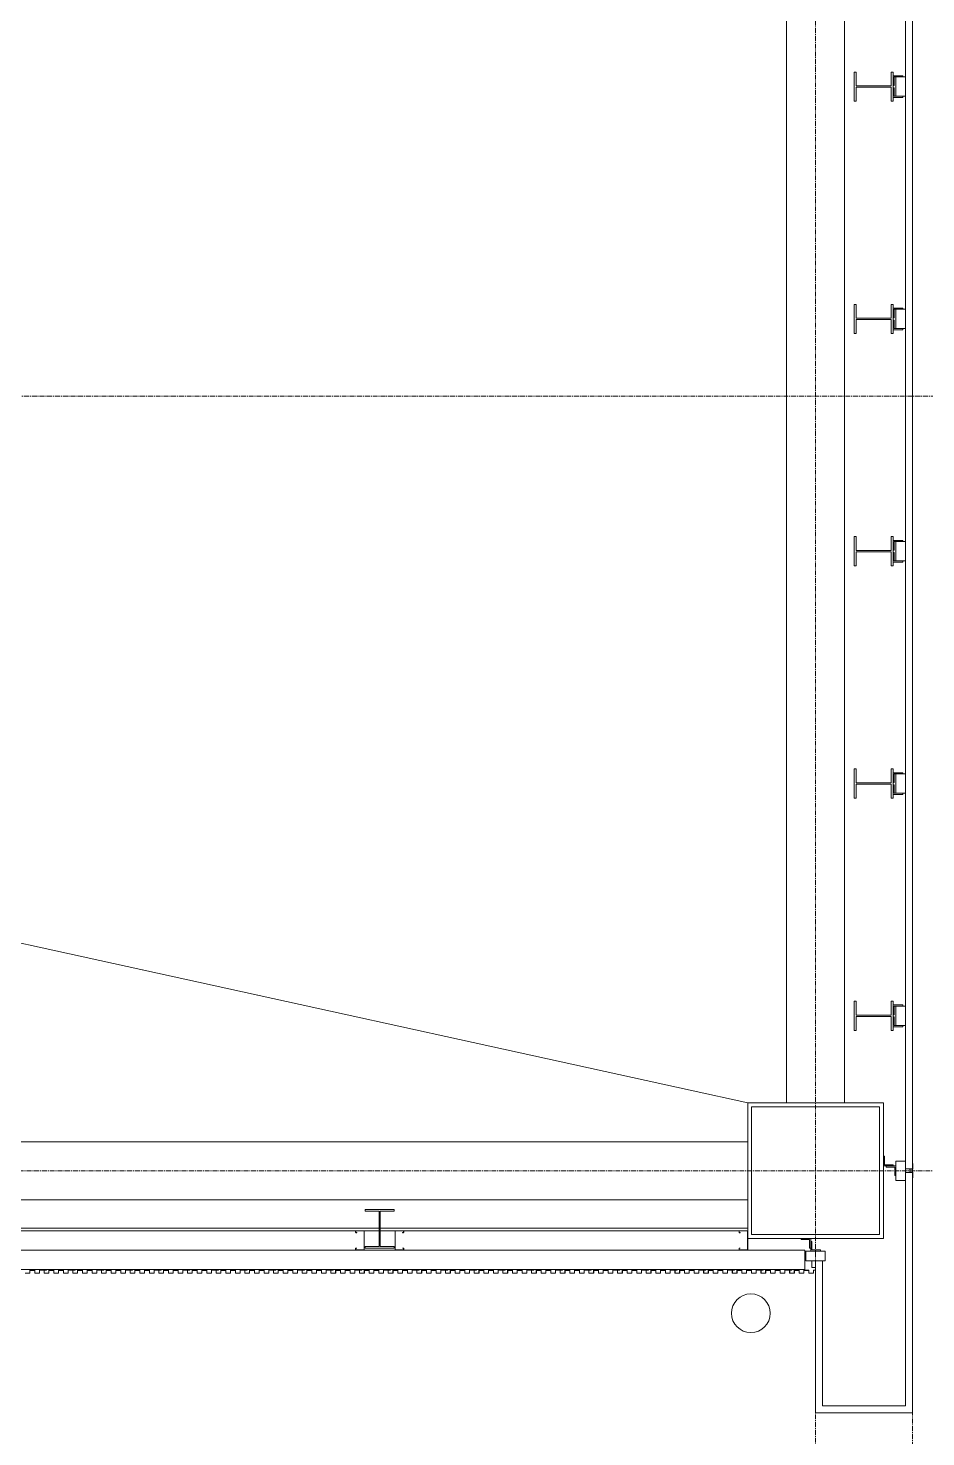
# Model space of a CAD drawing. Extents: x 73996 to 686888, y -9729 to 263202.
# Drawn here: x 503861 to 508495, y 171828 to 179104 of the extents above; entities that cross this region are included whole.
import ezdxf

# ---------------------------------------------------------------- set-up
doc = ezdxf.new("R2010")
doc.units = 0
doc.header["$LTSCALE"] = 20
doc.linetypes.add('Data Center Layout_L20$0$CENTER', pattern=[2, 1.25, -0.25, 0.25, -0.25])
for name, color, linetype, lineweight in [('Data Center Layout_L20$0$ARC', 252, 'Continuous', 0), ('Data Center Layout_L20$0$H-SIN', 252, 'Data Center Layout_L20$0$CENTER', 9), ('Data Center Layout_L20$0$K-SIN', 252, 'Data Center Layout_L20$0$CENTER', 9)]:
    doc.layers.add(name, color=color, linetype=linetype, lineweight=lineweight)

# ---------------------------------------------------------------- blocks, each defined once
blk = doc.blocks.new('Data Center Layout_L20$0$A$C80dc7663')
at = {"layer": 'Data Center Layout_L20$0$ARC'}
for p, q in [((549790.24, 147695.59), (549790.24, 140395.59)), ((550090.24, 147695.59), (550090.24, 140395.59)), ((550404.78, 138830.59), (550404.78, 147580.59)), ((517090.24, 147545.59), (549590.24, 140395.59)), ((550440.24, 138795.59), (550440.24, 147545.59)), ((541290.24, 140195.59), (549590.24, 140195.59)), ((541290.24, 139895.59), (549590.24, 139895.59)), ((549590.24, 139748.09), (541290.24, 139748.09)), ((549590.24, 139735.59), (541290.24, 139735.59)), ((549885.76, 139635.59), (541004.07, 139635.59)), ((549885.76, 139635.59), (549885.76, 139535.59)), ((549975.71, 138830.59), (549975.71, 139580.59)), ((549885.76, 139535.59), (541004.07, 139535.59)), ((549940.24, 139545.59), (549940.24, 138795.59)), ((549975.71, 138830.59), (550404.78, 138830.59)), ((549940.24, 138795.59), (550440.24, 138795.59))]:
    blk.add_line(p, q, dxfattribs=at)
for points in [[(550340.24, 145570.59), (550340.24, 145720.59), (550331.24, 145720.59), (550331.24, 145648.59), (550149.24, 145648.59), (550149.24, 145720.59), (550140.24, 145720.59), (550140.24, 145570.59), (550149.24, 145570.59), (550149.24, 145642.59), (550331.24, 145642.59), (550331.24, 145570.59)], [(550390.24, 145701.59), (550340.24, 145701.59), (550340.24, 145651.59), (550346.24, 145651.59), (550346.24, 145695.59), (550390.24, 145695.59)], [(550355.24, 145595.59), (550355.24, 145695.59), (550405.24, 145695.59), (550405.24, 145595.59)], [(550390.24, 145589.59), (550340.24, 145589.59), (550340.24, 145639.59), (550346.24, 145639.59), (550346.24, 145595.59), (550390.24, 145595.59)], [(550340.24, 144370.59), (550340.24, 144520.59), (550331.24, 144520.59), (550331.24, 144448.59), (550149.24, 144448.59), (550149.24, 144520.59), (550140.24, 144520.59), (550140.24, 144370.59), (550149.24, 144370.59), (550149.24, 144442.59), (550331.24, 144442.59), (550331.24, 144370.59)], [(550390.24, 144501.59), (550340.24, 144501.59), (550340.24, 144451.59), (550346.24, 144451.59), (550346.24, 144495.59), (550390.24, 144495.59)], [(550390.24, 144389.59), (550340.24, 144389.59), (550340.24, 144439.59), (550346.24, 144439.59), (550346.24, 144395.59), (550390.24, 144395.59)], [(550355.24, 144395.59), (550355.24, 144495.59), (550405.24, 144495.59), (550405.24, 144395.59)], [(550340.24, 143170.59), (550340.24, 143320.59), (550331.24, 143320.59), (550331.24, 143248.59), (550149.24, 143248.59), (550149.24, 143320.59), (550140.24, 143320.59), (550140.24, 143170.59), (550149.24, 143170.59), (550149.24, 143242.59), (550331.24, 143242.59), (550331.24, 143170.59)], [(550390.24, 143301.59), (550340.24, 143301.59), (550340.24, 143251.59), (550346.24, 143251.59), (550346.24, 143295.59), (550390.24, 143295.59)], [(550355.24, 143195.59), (550355.24, 143295.59), (550405.24, 143295.59), (550405.24, 143195.59)], [(550390.24, 143189.59), (550340.24, 143189.59), (550340.24, 143239.59), (550346.24, 143239.59), (550346.24, 143195.59), (550390.24, 143195.59)], [(550340.24, 141970.59), (550340.24, 142120.59), (550331.24, 142120.59), (550331.24, 142048.59), (550149.24, 142048.59), (550149.24, 142120.59), (550140.24, 142120.59), (550140.24, 141970.59), (550149.24, 141970.59), (550149.24, 142042.59), (550331.24, 142042.59), (550331.24, 141970.59)], [(550390.24, 142101.59), (550340.24, 142101.59), (550340.24, 142051.59), (550346.24, 142051.59), (550346.24, 142095.59), (550390.24, 142095.59)], [(550390.24, 141989.59), (550340.24, 141989.59), (550340.24, 142039.59), (550346.24, 142039.59), (550346.24, 141995.59), (550390.24, 141995.59)], [(550355.24, 141995.59), (550355.24, 142095.59), (550405.24, 142095.59), (550405.24, 141995.59)], [(550340.24, 140770.59), (550340.24, 140920.59), (550331.24, 140920.59), (550331.24, 140848.59), (550149.24, 140848.59), (550149.24, 140920.59), (550140.24, 140920.59), (550140.24, 140770.59), (550149.24, 140770.59), (550149.24, 140842.59), (550331.24, 140842.59), (550331.24, 140770.59)], [(550390.24, 140901.59), (550340.24, 140901.59), (550340.24, 140851.59), (550346.24, 140851.59), (550346.24, 140895.59), (550390.24, 140895.59)], [(550355.24, 140795.59), (550355.24, 140895.59), (550405.24, 140895.59), (550405.24, 140795.59)], [(550390.24, 140789.59), (550340.24, 140789.59), (550340.24, 140839.59), (550346.24, 140839.59), (550346.24, 140795.59), (550390.24, 140795.59)], [(549590.24, 139695.59), (549590.24, 140395.59), (550290.24, 140395.59), (550290.24, 139695.59)], [(549610.24, 139715.59), (549610.24, 140375.59), (550270.24, 140375.59), (550270.24, 139715.59)], [(550340.24, 140070.59), (550290.24, 140070.59), (550290.24, 140120.59), (550296.24, 140120.59), (550296.24, 140076.59), (550340.24, 140076.59)], [(550355.24, 140020.59), (550355.24, 140070.59), (550305.24, 140070.59), (550305.24, 140064.59), (550349.24, 140064.59), (550349.24, 140020.59)], [(550355.24, 139995.59), (550355.24, 140095.59), (550405.24, 140095.59), (550405.24, 139995.59)], [(550440.24, 140035.59), (550440.24, 140055.59), (550405.24, 140055.59), (550405.24, 140035.59)], [(547765.24, 139645.59), (547615.24, 139645.59), (547615.24, 139654.59), (547687.24, 139654.59), (547687.24, 139836.59), (547615.24, 139836.59), (547615.24, 139845.59), (547765.24, 139845.59), (547765.24, 139836.59), (547693.24, 139836.59), (547693.24, 139654.59), (547765.24, 139654.59)], [(549915.24, 139645.59), (549915.24, 139695.59), (549865.24, 139695.59), (549865.24, 139689.59), (549909.24, 139689.59), (549909.24, 139645.59)], [(549990.24, 139630.59), (549890.24, 139630.59), (549890.24, 139580.59), (549990.24, 139580.59)], [(549965.24, 139630.59), (549915.24, 139630.59), (549915.24, 139680.59), (549921.24, 139680.59), (549921.24, 139636.59), (549965.24, 139636.59)], [(549940.24, 139545.59), (549920.24, 139545.59), (549920.24, 139580.59), (549940.24, 139580.59)]]:
    blk.add_lwpolyline(points, close=True, dxfattribs=at)
blk.add_lwpolyline([(550442.24, 140008.09), (550442.24, 140038.09), (550426.24, 140038.09), (550426.24, 140053.09), (550442.24, 140053.09), (550442.24, 140083.09)], dxfattribs=at)
for points in [[(547571.69, 139726.39), (547567.29, 139726.39, -0.4142136), (547566.49, 139727.19), (547566.49, 139733.99, -0.4142136), (547567.29, 139734.79), (547609.09, 139734.79, -0.4142136), (547609.89, 139733.99), (547609.89, 139637.19, -0.4142136), (547609.09, 139636.39), (547567.29, 139636.39, -0.4142136), (547566.49, 139637.19), (547566.49, 139643.99, -0.4142136), (547567.29, 139644.79), (547571.69, 139644.79), (547571.69, 139645.59), (547567.29, 139645.59, 0.4142136), (547565.69, 139643.99), (547565.69, 139637.19, 0.4142136), (547567.29, 139635.59), (547609.09, 139635.59, 0.4142136), (547610.69, 139637.19), (547610.69, 139733.99, 0.4142136), (547609.09, 139735.59), (547567.29, 139735.59, 0.4142136), (547565.69, 139733.99), (547565.69, 139727.19, 0.4142136), (547567.29, 139725.59), (547571.69, 139725.59)], [(547808.8, 139726.39), (547813.2, 139726.39, 0.4142136), (547814, 139727.19), (547814, 139733.99, 0.4142136), (547813.2, 139734.79), (547771.4, 139734.79, 0.4142136), (547770.6, 139733.99), (547770.6, 139637.19, 0.4142136), (547771.4, 139636.39), (547813.2, 139636.39, 0.4142136), (547814, 139637.19), (547814, 139643.99, 0.4142136), (547813.2, 139644.79), (547808.8, 139644.79), (547808.8, 139645.59), (547813.2, 139645.59, -0.4142136), (547814.8, 139643.99), (547814.8, 139637.19, -0.4142136), (547813.2, 139635.59), (547771.4, 139635.59, -0.4142136), (547769.8, 139637.19), (547769.8, 139733.99, -0.4142136), (547771.4, 139735.59), (547813.2, 139735.59, -0.4142136), (547814.8, 139733.99), (547814.8, 139727.19, -0.4142136), (547813.2, 139725.59), (547808.8, 139725.59)], [(549551.24, 139726.39), (549546.84, 139726.39, -0.4142136), (549546.04, 139727.19), (549546.04, 139733.99, -0.4142136), (549546.84, 139734.79), (549588.64, 139734.79, -0.4142136), (549589.44, 139733.99), (549589.44, 139637.19, -0.4142136), (549588.64, 139636.39), (549546.84, 139636.39, -0.4142136), (549546.04, 139637.19), (549546.04, 139643.99, -0.4142136), (549546.84, 139644.79), (549551.24, 139644.79), (549551.24, 139645.59), (549546.84, 139645.59, 0.4142136), (549545.24, 139643.99), (549545.24, 139637.19, 0.4142136), (549546.84, 139635.59), (549588.64, 139635.59, 0.4142136), (549590.24, 139637.19), (549590.24, 139733.99, 0.4142136), (549588.64, 139735.59), (549546.84, 139735.59, 0.4142136), (549545.24, 139733.99), (549545.24, 139727.19, 0.4142136), (549546.84, 139725.59), (549551.24, 139725.59)]]:
    blk.add_lwpolyline(points, format="xyb", close=True, dxfattribs=at)
at = {"layer": 'Data Center Layout_L20$0$ARC', "linetype": 'Continuous'}
for points in [[(545961.25, 139532.11), (545968.24, 139534.61), (545968.07, 139535.08), (545961.11, 139532.59), (545933.74, 139532.59), (545933.74, 139516.59), (545909.94, 139516.59), (545909.94, 139531.09), (545884.14, 139531.09), (545884.14, 139516.59), (545860.34, 139516.59)], [(545859.84, 139516.09), (545884.64, 139516.09), (545884.64, 139530.59), (545909.44, 139530.59), (545909.44, 139516.09), (545934.24, 139516.09), (545934.24, 139532.09), (545961.31, 139532.09)]]:
    blk.add_lwpolyline(points, dxfattribs=at)
for points in [[(546109.25, 139532.11), (546116.24, 139534.61), (546116.07, 139535.08), (546109.11, 139532.59), (546081.74, 139532.59), (546081.74, 139516.59), (546057.94, 139516.59), (546057.94, 139531.09), (546032.14, 139531.09), (546032.14, 139516.59), (546008.34, 139516.59), (546008.34, 139531.09), (545982.54, 139531.09), (545982.54, 139516.59), (545958.74, 139516.59), (545958.74, 139531.59), (545968.24, 139531.59, 1), (545968.24, 139535.59), (545947.53, 139535.59), (545946.24, 139534.3), (545944.95, 139535.59), (545931.24, 139535.59), (545931.24, 139535.09), (545944.74, 139535.09), (545946.24, 139533.59), (545947.74, 139535.09), (545968.24, 139535.09, -1), (545968.24, 139532.09), (545958.24, 139532.09), (545958.24, 139516.09), (545983.04, 139516.09), (545983.04, 139530.59), (546007.84, 139530.59), (546007.84, 139516.09), (546032.64, 139516.09), (546032.64, 139530.59), (546057.44, 139530.59), (546057.44, 139516.09), (546082.24, 139516.09), (546082.24, 139532.09), (546109.31, 139532.09)], [(546257.25, 139532.11), (546264.24, 139534.61), (546264.07, 139535.08), (546257.11, 139532.59), (546229.74, 139532.59), (546229.74, 139516.59), (546205.94, 139516.59), (546205.94, 139531.09), (546180.14, 139531.09), (546180.14, 139516.59), (546156.34, 139516.59), (546156.34, 139531.09), (546130.54, 139531.09), (546130.54, 139516.59), (546106.74, 139516.59), (546106.74, 139531.59), (546116.24, 139531.59, 1), (546116.24, 139535.59), (546095.53, 139535.59), (546094.24, 139534.3), (546092.95, 139535.59), (546079.24, 139535.59), (546079.24, 139535.09), (546092.74, 139535.09), (546094.24, 139533.59), (546095.74, 139535.09), (546116.24, 139535.09, -1), (546116.24, 139532.09), (546106.24, 139532.09), (546106.24, 139516.09), (546131.04, 139516.09), (546131.04, 139530.59), (546155.84, 139530.59), (546155.84, 139516.09), (546180.64, 139516.09), (546180.64, 139530.59), (546205.44, 139530.59), (546205.44, 139516.09), (546230.24, 139516.09), (546230.24, 139532.09), (546257.31, 139532.09)], [(546405.25, 139532.11), (546412.24, 139534.61), (546412.07, 139535.08), (546405.11, 139532.59), (546377.74, 139532.59), (546377.74, 139516.59), (546353.94, 139516.59), (546353.94, 139531.09), (546328.14, 139531.09), (546328.14, 139516.59), (546304.34, 139516.59), (546304.34, 139531.09), (546278.54, 139531.09), (546278.54, 139516.59), (546254.74, 139516.59), (546254.74, 139531.59), (546264.24, 139531.59, 1), (546264.24, 139535.59), (546243.53, 139535.59), (546242.24, 139534.3), (546240.95, 139535.59), (546227.24, 139535.59), (546227.24, 139535.09), (546240.74, 139535.09), (546242.24, 139533.59), (546243.74, 139535.09), (546264.24, 139535.09, -1), (546264.24, 139532.09), (546254.24, 139532.09), (546254.24, 139516.09), (546279.04, 139516.09), (546279.04, 139530.59), (546303.84, 139530.59), (546303.84, 139516.09), (546328.64, 139516.09), (546328.64, 139530.59), (546353.44, 139530.59), (546353.44, 139516.09), (546378.24, 139516.09), (546378.24, 139532.09), (546405.31, 139532.09)], [(546553.25, 139532.11), (546560.24, 139534.61), (546560.07, 139535.08), (546553.11, 139532.59), (546525.74, 139532.59), (546525.74, 139516.59), (546501.94, 139516.59), (546501.94, 139531.09), (546476.14, 139531.09), (546476.14, 139516.59), (546452.34, 139516.59), (546452.34, 139531.09), (546426.54, 139531.09), (546426.54, 139516.59), (546402.74, 139516.59), (546402.74, 139531.59), (546412.24, 139531.59, 1), (546412.24, 139535.59), (546391.53, 139535.59), (546390.24, 139534.3), (546388.95, 139535.59), (546375.24, 139535.59), (546375.24, 139535.09), (546388.74, 139535.09), (546390.24, 139533.59), (546391.74, 139535.09), (546412.24, 139535.09, -1), (546412.24, 139532.09), (546402.24, 139532.09), (546402.24, 139516.09), (546427.04, 139516.09), (546427.04, 139530.59), (546451.84, 139530.59), (546451.84, 139516.09), (546476.64, 139516.09), (546476.64, 139530.59), (546501.44, 139530.59), (546501.44, 139516.09), (546526.24, 139516.09), (546526.24, 139532.09), (546553.31, 139532.09)], [(546701.25, 139532.11), (546708.24, 139534.61), (546708.07, 139535.08), (546701.11, 139532.59), (546673.74, 139532.59), (546673.74, 139516.59), (546649.94, 139516.59), (546649.94, 139531.09), (546624.14, 139531.09), (546624.14, 139516.59), (546600.34, 139516.59), (546600.34, 139531.09), (546574.54, 139531.09), (546574.54, 139516.59), (546550.74, 139516.59), (546550.74, 139531.59), (546560.24, 139531.59, 1), (546560.24, 139535.59), (546539.53, 139535.59), (546538.24, 139534.3), (546536.95, 139535.59), (546523.24, 139535.59), (546523.24, 139535.09), (546536.74, 139535.09), (546538.24, 139533.59), (546539.74, 139535.09), (546560.24, 139535.09, -1), (546560.24, 139532.09), (546550.24, 139532.09), (546550.24, 139516.09), (546575.04, 139516.09), (546575.04, 139530.59), (546599.84, 139530.59), (546599.84, 139516.09), (546624.64, 139516.09), (546624.64, 139530.59), (546649.44, 139530.59), (546649.44, 139516.09), (546674.24, 139516.09), (546674.24, 139532.09), (546701.31, 139532.09)], [(546849.25, 139532.11), (546856.24, 139534.61), (546856.07, 139535.08), (546849.11, 139532.59), (546821.74, 139532.59), (546821.74, 139516.59), (546797.94, 139516.59), (546797.94, 139531.09), (546772.14, 139531.09), (546772.14, 139516.59), (546748.34, 139516.59), (546748.34, 139531.09), (546722.54, 139531.09), (546722.54, 139516.59), (546698.74, 139516.59), (546698.74, 139531.59), (546708.24, 139531.59, 1), (546708.24, 139535.59), (546687.53, 139535.59), (546686.24, 139534.3), (546684.95, 139535.59), (546671.24, 139535.59), (546671.24, 139535.09), (546684.74, 139535.09), (546686.24, 139533.59), (546687.74, 139535.09), (546708.24, 139535.09, -1), (546708.24, 139532.09), (546698.24, 139532.09), (546698.24, 139516.09), (546723.04, 139516.09), (546723.04, 139530.59), (546747.84, 139530.59), (546747.84, 139516.09), (546772.64, 139516.09), (546772.64, 139530.59), (546797.44, 139530.59), (546797.44, 139516.09), (546822.24, 139516.09), (546822.24, 139532.09), (546849.31, 139532.09)], [(546997.25, 139532.11), (547004.24, 139534.61), (547004.07, 139535.08), (546997.11, 139532.59), (546969.74, 139532.59), (546969.74, 139516.59), (546945.94, 139516.59), (546945.94, 139531.09), (546920.14, 139531.09), (546920.14, 139516.59), (546896.34, 139516.59), (546896.34, 139531.09), (546870.54, 139531.09), (546870.54, 139516.59), (546846.74, 139516.59), (546846.74, 139531.59), (546856.24, 139531.59, 1), (546856.24, 139535.59), (546835.53, 139535.59), (546834.24, 139534.3), (546832.95, 139535.59), (546819.24, 139535.59), (546819.24, 139535.09), (546832.74, 139535.09), (546834.24, 139533.59), (546835.74, 139535.09), (546856.24, 139535.09, -1), (546856.24, 139532.09), (546846.24, 139532.09), (546846.24, 139516.09), (546871.04, 139516.09), (546871.04, 139530.59), (546895.84, 139530.59), (546895.84, 139516.09), (546920.64, 139516.09), (546920.64, 139530.59), (546945.44, 139530.59), (546945.44, 139516.09), (546970.24, 139516.09), (546970.24, 139532.09), (546997.31, 139532.09)], [(547145.25, 139532.11), (547152.24, 139534.61), (547152.07, 139535.08), (547145.11, 139532.59), (547117.74, 139532.59), (547117.74, 139516.59), (547093.94, 139516.59), (547093.94, 139531.09), (547068.14, 139531.09), (547068.14, 139516.59), (547044.34, 139516.59), (547044.34, 139531.09), (547018.54, 139531.09), (547018.54, 139516.59), (546994.74, 139516.59), (546994.74, 139531.59), (547004.24, 139531.59, 1), (547004.24, 139535.59), (546983.53, 139535.59), (546982.24, 139534.3), (546980.95, 139535.59), (546967.24, 139535.59), (546967.24, 139535.09), (546980.74, 139535.09), (546982.24, 139533.59), (546983.74, 139535.09), (547004.24, 139535.09, -1), (547004.24, 139532.09), (546994.24, 139532.09), (546994.24, 139516.09), (547019.04, 139516.09), (547019.04, 139530.59), (547043.84, 139530.59), (547043.84, 139516.09), (547068.64, 139516.09), (547068.64, 139530.59), (547093.44, 139530.59), (547093.44, 139516.09), (547118.24, 139516.09), (547118.24, 139532.09), (547145.31, 139532.09)], [(547293.25, 139532.11), (547300.24, 139534.61), (547300.07, 139535.08), (547293.11, 139532.59), (547265.74, 139532.59), (547265.74, 139516.59), (547241.94, 139516.59), (547241.94, 139531.09), (547216.14, 139531.09), (547216.14, 139516.59), (547192.34, 139516.59), (547192.34, 139531.09), (547166.54, 139531.09), (547166.54, 139516.59), (547142.74, 139516.59), (547142.74, 139531.59), (547152.24, 139531.59, 1), (547152.24, 139535.59), (547131.53, 139535.59), (547130.24, 139534.3), (547128.95, 139535.59), (547115.24, 139535.59), (547115.24, 139535.09), (547128.74, 139535.09), (547130.24, 139533.59), (547131.74, 139535.09), (547152.24, 139535.09, -1), (547152.24, 139532.09), (547142.24, 139532.09), (547142.24, 139516.09), (547167.04, 139516.09), (547167.04, 139530.59), (547191.84, 139530.59), (547191.84, 139516.09), (547216.64, 139516.09), (547216.64, 139530.59), (547241.44, 139530.59), (547241.44, 139516.09), (547266.24, 139516.09), (547266.24, 139532.09), (547293.31, 139532.09)], [(547441.25, 139532.11), (547448.24, 139534.61), (547448.07, 139535.08), (547441.11, 139532.59), (547413.74, 139532.59), (547413.74, 139516.59), (547389.94, 139516.59), (547389.94, 139531.09), (547364.14, 139531.09), (547364.14, 139516.59), (547340.34, 139516.59), (547340.34, 139531.09), (547314.54, 139531.09), (547314.54, 139516.59), (547290.74, 139516.59), (547290.74, 139531.59), (547300.24, 139531.59, 1), (547300.24, 139535.59), (547279.53, 139535.59), (547278.24, 139534.3), (547276.95, 139535.59), (547263.24, 139535.59), (547263.24, 139535.09), (547276.74, 139535.09), (547278.24, 139533.59), (547279.74, 139535.09), (547300.24, 139535.09, -1), (547300.24, 139532.09), (547290.24, 139532.09), (547290.24, 139516.09), (547315.04, 139516.09), (547315.04, 139530.59), (547339.84, 139530.59), (547339.84, 139516.09), (547364.64, 139516.09), (547364.64, 139530.59), (547389.44, 139530.59), (547389.44, 139516.09), (547414.24, 139516.09), (547414.24, 139532.09), (547441.31, 139532.09)], [(547589.25, 139532.11), (547596.24, 139534.61), (547596.07, 139535.08), (547589.11, 139532.59), (547561.74, 139532.59), (547561.74, 139516.59), (547537.94, 139516.59), (547537.94, 139531.09), (547512.14, 139531.09), (547512.14, 139516.59), (547488.34, 139516.59), (547488.34, 139531.09), (547462.54, 139531.09), (547462.54, 139516.59), (547438.74, 139516.59), (547438.74, 139531.59), (547448.24, 139531.59, 1), (547448.24, 139535.59), (547427.53, 139535.59), (547426.24, 139534.3), (547424.95, 139535.59), (547411.24, 139535.59), (547411.24, 139535.09), (547424.74, 139535.09), (547426.24, 139533.59), (547427.74, 139535.09), (547448.24, 139535.09, -1), (547448.24, 139532.09), (547438.24, 139532.09), (547438.24, 139516.09), (547463.04, 139516.09), (547463.04, 139530.59), (547487.84, 139530.59), (547487.84, 139516.09), (547512.64, 139516.09), (547512.64, 139530.59), (547537.44, 139530.59), (547537.44, 139516.09), (547562.24, 139516.09), (547562.24, 139532.09), (547589.31, 139532.09)], [(547737.25, 139532.11), (547744.24, 139534.61), (547744.07, 139535.08), (547737.11, 139532.59), (547709.74, 139532.59), (547709.74, 139516.59), (547685.94, 139516.59), (547685.94, 139531.09), (547660.14, 139531.09), (547660.14, 139516.59), (547636.34, 139516.59), (547636.34, 139531.09), (547610.54, 139531.09), (547610.54, 139516.59), (547586.74, 139516.59), (547586.74, 139531.59), (547596.24, 139531.59, 1), (547596.24, 139535.59), (547575.53, 139535.59), (547574.24, 139534.3), (547572.95, 139535.59), (547559.24, 139535.59), (547559.24, 139535.09), (547572.74, 139535.09), (547574.24, 139533.59), (547575.74, 139535.09), (547596.24, 139535.09, -1), (547596.24, 139532.09), (547586.24, 139532.09), (547586.24, 139516.09), (547611.04, 139516.09), (547611.04, 139530.59), (547635.84, 139530.59), (547635.84, 139516.09), (547660.64, 139516.09), (547660.64, 139530.59), (547685.44, 139530.59), (547685.44, 139516.09), (547710.24, 139516.09), (547710.24, 139532.09), (547737.31, 139532.09)], [(547885.25, 139532.11), (547892.24, 139534.61), (547892.07, 139535.08), (547885.11, 139532.59), (547857.74, 139532.59), (547857.74, 139516.59), (547833.94, 139516.59), (547833.94, 139531.09), (547808.14, 139531.09), (547808.14, 139516.59), (547784.34, 139516.59), (547784.34, 139531.09), (547758.54, 139531.09), (547758.54, 139516.59), (547734.74, 139516.59), (547734.74, 139531.59), (547744.24, 139531.59, 1), (547744.24, 139535.59), (547723.53, 139535.59), (547722.24, 139534.3), (547720.95, 139535.59), (547707.24, 139535.59), (547707.24, 139535.09), (547720.74, 139535.09), (547722.24, 139533.59), (547723.74, 139535.09), (547744.24, 139535.09, -1), (547744.24, 139532.09), (547734.24, 139532.09), (547734.24, 139516.09), (547759.04, 139516.09), (547759.04, 139530.59), (547783.84, 139530.59), (547783.84, 139516.09), (547808.64, 139516.09), (547808.64, 139530.59), (547833.44, 139530.59), (547833.44, 139516.09), (547858.24, 139516.09), (547858.24, 139532.09), (547885.31, 139532.09)], [(548033.25, 139532.11), (548040.24, 139534.61), (548040.07, 139535.08), (548033.11, 139532.59), (548005.74, 139532.59), (548005.74, 139516.59), (547981.94, 139516.59), (547981.94, 139531.09), (547956.14, 139531.09), (547956.14, 139516.59), (547932.34, 139516.59), (547932.34, 139531.09), (547906.54, 139531.09), (547906.54, 139516.59), (547882.74, 139516.59), (547882.74, 139531.59), (547892.24, 139531.59, 1), (547892.24, 139535.59), (547871.53, 139535.59), (547870.24, 139534.3), (547868.95, 139535.59), (547855.24, 139535.59), (547855.24, 139535.09), (547868.74, 139535.09), (547870.24, 139533.59), (547871.74, 139535.09), (547892.24, 139535.09, -1), (547892.24, 139532.09), (547882.24, 139532.09), (547882.24, 139516.09), (547907.04, 139516.09), (547907.04, 139530.59), (547931.84, 139530.59), (547931.84, 139516.09), (547956.64, 139516.09), (547956.64, 139530.59), (547981.44, 139530.59), (547981.44, 139516.09), (548006.24, 139516.09), (548006.24, 139532.09), (548033.31, 139532.09)], [(548181.25, 139532.11), (548188.24, 139534.61), (548188.07, 139535.08), (548181.11, 139532.59), (548153.74, 139532.59), (548153.74, 139516.59), (548129.94, 139516.59), (548129.94, 139531.09), (548104.14, 139531.09), (548104.14, 139516.59), (548080.34, 139516.59), (548080.34, 139531.09), (548054.54, 139531.09), (548054.54, 139516.59), (548030.74, 139516.59), (548030.74, 139531.59), (548040.24, 139531.59, 1), (548040.24, 139535.59), (548019.53, 139535.59), (548018.24, 139534.3), (548016.95, 139535.59), (548003.24, 139535.59), (548003.24, 139535.09), (548016.74, 139535.09), (548018.24, 139533.59), (548019.74, 139535.09), (548040.24, 139535.09, -1), (548040.24, 139532.09), (548030.24, 139532.09), (548030.24, 139516.09), (548055.04, 139516.09), (548055.04, 139530.59), (548079.84, 139530.59), (548079.84, 139516.09), (548104.64, 139516.09), (548104.64, 139530.59), (548129.44, 139530.59), (548129.44, 139516.09), (548154.24, 139516.09), (548154.24, 139532.09), (548181.31, 139532.09)], [(548329.25, 139532.11), (548336.24, 139534.61), (548336.07, 139535.08), (548329.11, 139532.59), (548301.74, 139532.59), (548301.74, 139516.59), (548277.94, 139516.59), (548277.94, 139531.09), (548252.14, 139531.09), (548252.14, 139516.59), (548228.34, 139516.59), (548228.34, 139531.09), (548202.54, 139531.09), (548202.54, 139516.59), (548178.74, 139516.59), (548178.74, 139531.59), (548188.24, 139531.59, 1), (548188.24, 139535.59), (548167.53, 139535.59), (548166.24, 139534.3), (548164.95, 139535.59), (548151.24, 139535.59), (548151.24, 139535.09), (548164.74, 139535.09), (548166.24, 139533.59), (548167.74, 139535.09), (548188.24, 139535.09, -1), (548188.24, 139532.09), (548178.24, 139532.09), (548178.24, 139516.09), (548203.04, 139516.09), (548203.04, 139530.59), (548227.84, 139530.59), (548227.84, 139516.09), (548252.64, 139516.09), (548252.64, 139530.59), (548277.44, 139530.59), (548277.44, 139516.09), (548302.24, 139516.09), (548302.24, 139532.09), (548329.31, 139532.09)], [(548477.25, 139532.11), (548484.24, 139534.61), (548484.07, 139535.08), (548477.11, 139532.59), (548449.74, 139532.59), (548449.74, 139516.59), (548425.94, 139516.59), (548425.94, 139531.09), (548400.14, 139531.09), (548400.14, 139516.59), (548376.34, 139516.59), (548376.34, 139531.09), (548350.54, 139531.09), (548350.54, 139516.59), (548326.74, 139516.59), (548326.74, 139531.59), (548336.24, 139531.59, 1), (548336.24, 139535.59), (548315.53, 139535.59), (548314.24, 139534.3), (548312.95, 139535.59), (548299.24, 139535.59), (548299.24, 139535.09), (548312.74, 139535.09), (548314.24, 139533.59), (548315.74, 139535.09), (548336.24, 139535.09, -1), (548336.24, 139532.09), (548326.24, 139532.09), (548326.24, 139516.09), (548351.04, 139516.09), (548351.04, 139530.59), (548375.84, 139530.59), (548375.84, 139516.09), (548400.64, 139516.09), (548400.64, 139530.59), (548425.44, 139530.59), (548425.44, 139516.09), (548450.24, 139516.09), (548450.24, 139532.09), (548477.31, 139532.09)], [(548625.25, 139532.11), (548632.24, 139534.61), (548632.07, 139535.08), (548625.11, 139532.59), (548597.74, 139532.59), (548597.74, 139516.59), (548573.94, 139516.59), (548573.94, 139531.09), (548548.14, 139531.09), (548548.14, 139516.59), (548524.34, 139516.59), (548524.34, 139531.09), (548498.54, 139531.09), (548498.54, 139516.59), (548474.74, 139516.59), (548474.74, 139531.59), (548484.24, 139531.59, 1), (548484.24, 139535.59), (548463.53, 139535.59), (548462.24, 139534.3), (548460.95, 139535.59), (548447.24, 139535.59), (548447.24, 139535.09), (548460.74, 139535.09), (548462.24, 139533.59), (548463.74, 139535.09), (548484.24, 139535.09, -1), (548484.24, 139532.09), (548474.24, 139532.09), (548474.24, 139516.09), (548499.04, 139516.09), (548499.04, 139530.59), (548523.84, 139530.59), (548523.84, 139516.09), (548548.64, 139516.09), (548548.64, 139530.59), (548573.44, 139530.59), (548573.44, 139516.09), (548598.24, 139516.09), (548598.24, 139532.09), (548625.31, 139532.09)], [(548773.25, 139532.11), (548780.24, 139534.61), (548780.07, 139535.08), (548773.11, 139532.59), (548745.74, 139532.59), (548745.74, 139516.59), (548721.94, 139516.59), (548721.94, 139531.09), (548696.14, 139531.09), (548696.14, 139516.59), (548672.34, 139516.59), (548672.34, 139531.09), (548646.54, 139531.09), (548646.54, 139516.59), (548622.74, 139516.59), (548622.74, 139531.59), (548632.24, 139531.59, 1), (548632.24, 139535.59), (548611.53, 139535.59), (548610.24, 139534.3), (548608.95, 139535.59), (548595.24, 139535.59), (548595.24, 139535.09), (548608.74, 139535.09), (548610.24, 139533.59), (548611.74, 139535.09), (548632.24, 139535.09, -1), (548632.24, 139532.09), (548622.24, 139532.09), (548622.24, 139516.09), (548647.04, 139516.09), (548647.04, 139530.59), (548671.84, 139530.59), (548671.84, 139516.09), (548696.64, 139516.09), (548696.64, 139530.59), (548721.44, 139530.59), (548721.44, 139516.09), (548746.24, 139516.09), (548746.24, 139532.09), (548773.31, 139532.09)], [(548921.25, 139532.11), (548928.24, 139534.61), (548928.07, 139535.08), (548921.11, 139532.59), (548893.74, 139532.59), (548893.74, 139516.59), (548869.94, 139516.59), (548869.94, 139531.09), (548844.14, 139531.09), (548844.14, 139516.59), (548820.34, 139516.59), (548820.34, 139531.09), (548794.54, 139531.09), (548794.54, 139516.59), (548770.74, 139516.59), (548770.74, 139531.59), (548780.24, 139531.59, 1), (548780.24, 139535.59), (548759.53, 139535.59), (548758.24, 139534.3), (548756.95, 139535.59), (548743.24, 139535.59), (548743.24, 139535.09), (548756.74, 139535.09), (548758.24, 139533.59), (548759.74, 139535.09), (548780.24, 139535.09, -1), (548780.24, 139532.09), (548770.24, 139532.09), (548770.24, 139516.09), (548795.04, 139516.09), (548795.04, 139530.59), (548819.84, 139530.59), (548819.84, 139516.09), (548844.64, 139516.09), (548844.64, 139530.59), (548869.44, 139530.59), (548869.44, 139516.09), (548894.24, 139516.09), (548894.24, 139532.09), (548921.31, 139532.09)], [(549069.25, 139532.11), (549076.24, 139534.61), (549076.07, 139535.08), (549069.11, 139532.59), (549041.74, 139532.59), (549041.74, 139516.59), (549017.94, 139516.59), (549017.94, 139531.09), (548992.14, 139531.09), (548992.14, 139516.59), (548968.34, 139516.59), (548968.34, 139531.09), (548942.54, 139531.09), (548942.54, 139516.59), (548918.74, 139516.59), (548918.74, 139531.59), (548928.24, 139531.59, 1), (548928.24, 139535.59), (548907.53, 139535.59), (548906.24, 139534.3), (548904.95, 139535.59), (548891.24, 139535.59), (548891.24, 139535.09), (548904.74, 139535.09), (548906.24, 139533.59), (548907.74, 139535.09), (548928.24, 139535.09, -1), (548928.24, 139532.09), (548918.24, 139532.09), (548918.24, 139516.09), (548943.04, 139516.09), (548943.04, 139530.59), (548967.84, 139530.59), (548967.84, 139516.09), (548992.64, 139516.09), (548992.64, 139530.59), (549017.44, 139530.59), (549017.44, 139516.09), (549042.24, 139516.09), (549042.24, 139532.09), (549069.31, 139532.09)], [(549217.25, 139532.11), (549224.24, 139534.61), (549224.07, 139535.08), (549217.11, 139532.59), (549189.74, 139532.59), (549189.74, 139516.59), (549165.94, 139516.59), (549165.94, 139531.09), (549140.14, 139531.09), (549140.14, 139516.59), (549116.34, 139516.59), (549116.34, 139531.09), (549090.54, 139531.09), (549090.54, 139516.59), (549066.74, 139516.59), (549066.74, 139531.59), (549076.24, 139531.59, 1), (549076.24, 139535.59), (549055.53, 139535.59), (549054.24, 139534.3), (549052.95, 139535.59), (549039.24, 139535.59), (549039.24, 139535.09), (549052.74, 139535.09), (549054.24, 139533.59), (549055.74, 139535.09), (549076.24, 139535.09, -1), (549076.24, 139532.09), (549066.24, 139532.09), (549066.24, 139516.09), (549091.04, 139516.09), (549091.04, 139530.59), (549115.84, 139530.59), (549115.84, 139516.09), (549140.64, 139516.09), (549140.64, 139530.59), (549165.44, 139530.59), (549165.44, 139516.09), (549190.24, 139516.09), (549190.24, 139532.09), (549217.31, 139532.09)], [(549365.25, 139532.11), (549372.24, 139534.61), (549372.07, 139535.08), (549365.11, 139532.59), (549337.74, 139532.59), (549337.74, 139516.59), (549313.94, 139516.59), (549313.94, 139531.09), (549288.14, 139531.09), (549288.14, 139516.59), (549264.34, 139516.59), (549264.34, 139531.09), (549238.54, 139531.09), (549238.54, 139516.59), (549214.74, 139516.59), (549214.74, 139531.59), (549224.24, 139531.59, 1), (549224.24, 139535.59), (549203.53, 139535.59), (549202.24, 139534.3), (549200.95, 139535.59), (549187.24, 139535.59), (549187.24, 139535.09), (549200.74, 139535.09), (549202.24, 139533.59), (549203.74, 139535.09), (549224.24, 139535.09, -1), (549224.24, 139532.09), (549214.24, 139532.09), (549214.24, 139516.09), (549239.04, 139516.09), (549239.04, 139530.59), (549263.84, 139530.59), (549263.84, 139516.09), (549288.64, 139516.09), (549288.64, 139530.59), (549313.44, 139530.59), (549313.44, 139516.09), (549338.24, 139516.09), (549338.24, 139532.09), (549365.31, 139532.09)], [(549513.25, 139532.11), (549520.24, 139534.61), (549520.07, 139535.08), (549513.11, 139532.59), (549485.74, 139532.59), (549485.74, 139516.59), (549461.94, 139516.59), (549461.94, 139531.09), (549436.14, 139531.09), (549436.14, 139516.59), (549412.34, 139516.59), (549412.34, 139531.09), (549386.54, 139531.09), (549386.54, 139516.59), (549362.74, 139516.59), (549362.74, 139531.59), (549372.24, 139531.59, 1), (549372.24, 139535.59), (549351.53, 139535.59), (549350.24, 139534.3), (549348.95, 139535.59), (549335.24, 139535.59), (549335.24, 139535.09), (549348.74, 139535.09), (549350.24, 139533.59), (549351.74, 139535.09), (549372.24, 139535.09, -1), (549372.24, 139532.09), (549362.24, 139532.09), (549362.24, 139516.09), (549387.04, 139516.09), (549387.04, 139530.59), (549411.84, 139530.59), (549411.84, 139516.09), (549436.64, 139516.09), (549436.64, 139530.59), (549461.44, 139530.59), (549461.44, 139516.09), (549486.24, 139516.09), (549486.24, 139532.09), (549513.31, 139532.09)], [(549661.25, 139532.11), (549668.24, 139534.61), (549668.07, 139535.08), (549661.11, 139532.59), (549633.74, 139532.59), (549633.74, 139516.59), (549609.94, 139516.59), (549609.94, 139531.09), (549584.14, 139531.09), (549584.14, 139516.59), (549560.34, 139516.59), (549560.34, 139531.09), (549534.54, 139531.09), (549534.54, 139516.59), (549510.74, 139516.59), (549510.74, 139531.59), (549520.24, 139531.59, 1), (549520.24, 139535.59), (549499.53, 139535.59), (549498.24, 139534.3), (549496.95, 139535.59), (549483.24, 139535.59), (549483.24, 139535.09), (549496.74, 139535.09), (549498.24, 139533.59), (549499.74, 139535.09), (549520.24, 139535.09, -1), (549520.24, 139532.09), (549510.24, 139532.09), (549510.24, 139516.09), (549535.04, 139516.09), (549535.04, 139530.59), (549559.84, 139530.59), (549559.84, 139516.09), (549584.64, 139516.09), (549584.64, 139530.59), (549609.44, 139530.59), (549609.44, 139516.09), (549634.24, 139516.09), (549634.24, 139532.09), (549661.31, 139532.09)], [(549809.25, 139532.11), (549816.24, 139534.61), (549816.07, 139535.08), (549809.11, 139532.59), (549781.74, 139532.59), (549781.74, 139516.59), (549757.94, 139516.59), (549757.94, 139531.09), (549732.14, 139531.09), (549732.14, 139516.59), (549708.34, 139516.59), (549708.34, 139531.09), (549682.54, 139531.09), (549682.54, 139516.59), (549658.74, 139516.59), (549658.74, 139531.59), (549668.24, 139531.59, 1), (549668.24, 139535.59), (549647.53, 139535.59), (549646.24, 139534.3), (549644.95, 139535.59), (549631.24, 139535.59), (549631.24, 139535.09), (549644.74, 139535.09), (549646.24, 139533.59), (549647.74, 139535.09), (549668.24, 139535.09, -1), (549668.24, 139532.09), (549658.24, 139532.09), (549658.24, 139516.09), (549683.04, 139516.09), (549683.04, 139530.59), (549707.84, 139530.59), (549707.84, 139516.09), (549732.64, 139516.09), (549732.64, 139530.59), (549757.44, 139530.59), (549757.44, 139516.09), (549782.24, 139516.09), (549782.24, 139532.09), (549809.31, 139532.09)], [(549940.24, 139532.59), (549929.74, 139532.59), (549929.74, 139516.59), (549905.94, 139516.59), (549905.94, 139531.09), (549880.14, 139531.09), (549880.14, 139516.59), (549856.34, 139516.59), (549856.34, 139531.09), (549830.54, 139531.09), (549830.54, 139516.59), (549806.74, 139516.59), (549806.74, 139531.59), (549816.24, 139531.59, 1), (549816.24, 139535.59), (549795.53, 139535.59), (549794.24, 139534.3), (549792.95, 139535.59), (549779.24, 139535.59), (549779.24, 139535.09), (549792.74, 139535.09), (549794.24, 139533.59), (549795.74, 139535.09), (549816.24, 139535.09, -1), (549816.24, 139532.09), (549806.24, 139532.09), (549806.24, 139516.09), (549831.04, 139516.09), (549831.04, 139530.59), (549855.84, 139530.59), (549855.84, 139516.09), (549880.64, 139516.09), (549880.64, 139530.59), (549905.44, 139530.59), (549905.44, 139516.09), (549930.24, 139516.09), (549930.24, 139532.09), (549940.24, 139532.09)]]:
    blk.add_lwpolyline(points, format="xyb", dxfattribs=at)
at = {"layer": 'Data Center Layout_L20$0$ARC'}
blk.add_circle((549606.24, 139309.34), 100, dxfattribs=at)
at = {"layer": 'Data Center Layout_L20$0$H-SIN'}
for p, q in [((549940.24, 124521.53), (549940.24, 230045.59)), ((294307.41, 140045.59), (588940.24, 140045.59))]:
    blk.add_line(p, q, dxfattribs=at)
at = {"layer": 'Data Center Layout_L20$0$K-SIN'}
for p, q in [((550440.24, 148045.59), (550440.24, 126521.53)), ((309694.58, 144045.59), (588940.24, 144045.59))]:
    blk.add_line(p, q, dxfattribs=at)
blk = doc.blocks.new('Data Center Layout_L20')
blk.add_blockref('Data Center Layout_L20$0$A$C80dc7663', (-42014.7, 33156.7))

msp = doc.modelspace()

# ---------------------------------------------------------------- block references
msp.add_blockref('Data Center Layout_L20', (0, 0))

doc.saveas('drawing.dxf')
